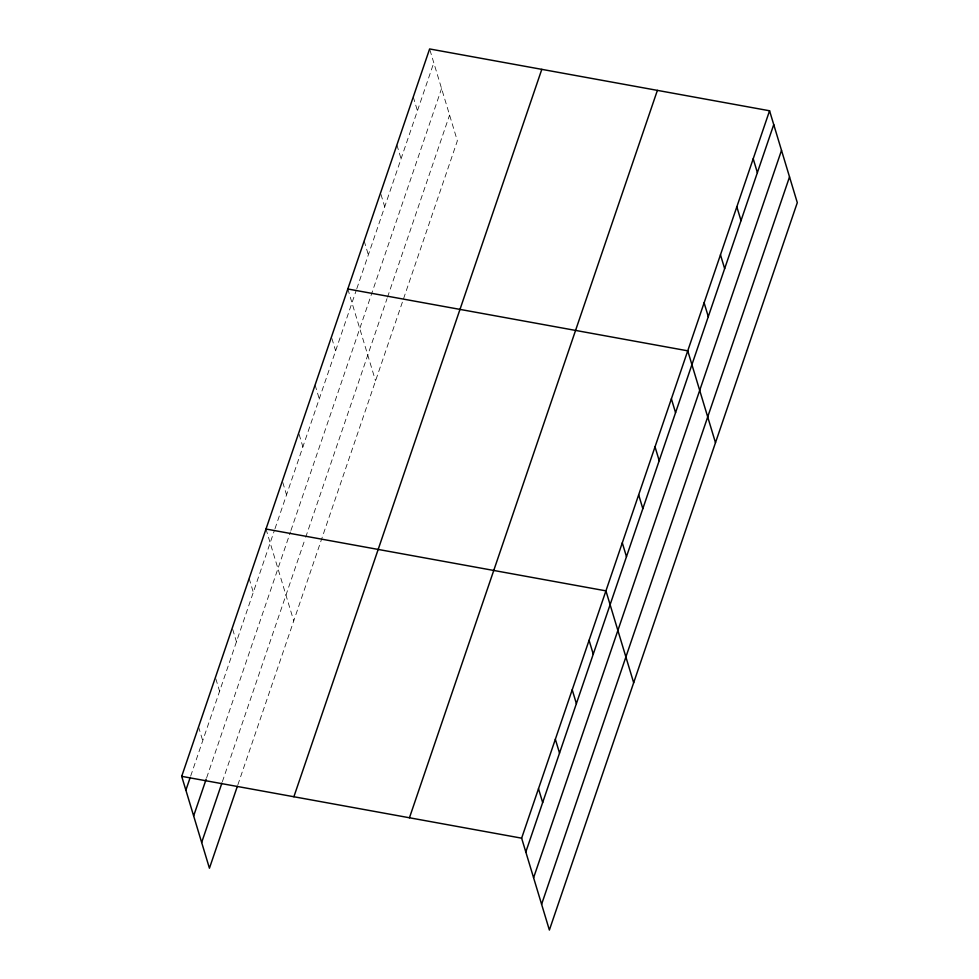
<?xml version="1.0" encoding="UTF-8"?>
<svg xmlns="http://www.w3.org/2000/svg" width="979" height="979" viewBox="0 0 979 979"><rect width="100%" height="100%" fill="white"/><g stroke="black" fill="none" stroke-linecap="round" stroke-linejoin="round"><path stroke-width="0.73" stroke-dasharray="4.89 3.67" d="M190.685 776.053L274.499 530.153M274.977 528.746L356.319 290.114M356.797 288.707L433.795 62.778M206.655 777.779L290.457 531.903M290.934 530.496L441.578 88.538M222.368 781.695L305.203 538.67M305.693 537.263L387.023 298.632M387.5 297.224L449.581 115.069M237.86 784.84L457.364 140.829L430.038 50.333M413.26 96.958L417.433 110.798M396.899 144.965L401.072 158.806M380.953 194.356L384.71 206.814M364.176 240.981L368.349 254.821M347.814 288.989L375.544 380.868M331.869 338.379L335.626 350.837M315.079 385.004L319.264 398.845M299.133 434.395L302.89 446.852M282.772 482.402L286.529 494.86M265.994 529.027L293.737 620.906M249.131 578.491L253.304 592.332M232.696 629.338L236.453 641.796M215.833 678.802L219.59 691.26M198.553 726.883L202.739 740.724"/><path stroke-width="1.47" d="M237.371 786.259L209.433 868.226L181.702 776.347L429.622 48.95L769.567 110.774L797.298 202.653L549.378 930.05L521.636 838.171L769.567 110.774M185.875 790.188L190.207 777.461M193.646 815.935L206.177 779.186M201.662 842.466L221.89 783.114M293.884 796.747L541.803 69.35M409.455 817.771L657.386 90.374M525.809 852.011L773.74 124.614M533.592 877.759L781.511 150.362M541.595 904.302L789.527 176.893M347.814 288.989L687.747 350.825L715.49 442.692M265.994 529.027L605.928 590.863L633.67 682.73M181.702 776.347L521.636 838.171M753.206 158.782L757.379 172.622M736.832 206.789L741.017 220.63M720.471 254.809L724.656 268.638M704.109 302.817L708.294 316.645M671.386 398.832L675.559 412.661M655.024 446.84L659.197 460.668M638.663 494.848L642.836 508.676M622.301 542.856L626.474 556.684M589.077 640.327L593.25 654.156M572.213 689.791L576.386 703.62M555.35 739.255L559.535 753.084M538.499 788.719L542.672 802.547"/></g></svg>
